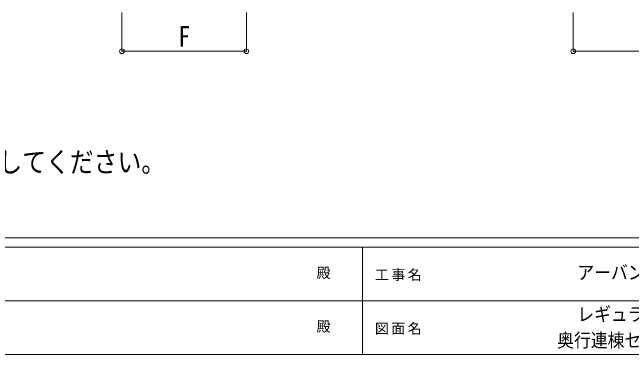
# Model space of a CAD drawing. Units: millimetres, scale not verified. Extents: x -23110 to 2444, y -5820 to 5820.
# Drawn here: x -8687 to -4708, y -5820 to -3621 of the extents above; entities that cross this region are included whole.
import ezdxf
from ezdxf.enums import TextEntityAlignment as Align

# ---------------------------------------------------------------- set-up
doc = ezdxf.new("R2010")
doc.units = ezdxf.units.MM
doc.header["$LTSCALE"] = 30
doc.header["$PDMODE"] = 32
doc.header["$PDSIZE"] = 30
doc.layers.add('0-6_OTH_LINE', color=6, linetype='Continuous', lineweight=9)
doc.layers.add('F-0_240', color=7, linetype='Continuous', lineweight=9)
doc.styles.add('ＭＳ ゴシック', font='')
doc.styles.get('ＭＳ ゴシック').set_extended_font_data('MS Gothic')

msp = doc.modelspace()

# ---------------------------------------------------------------- linework, layer by layer
at = {"layer": '0-6_OTH_LINE'}
for p, q in [((-7983.31, -3871.4), (-7983.31, -3621.42)), ((-7983.31, -3871.4), (-7983.31, -3621.42)), ((-7183.31, -3871.4), (-7183.31, -3621.42)), ((-7183.31, -3871.4), (-7183.31, -3621.42)), ((-5083.31, -3871.4), (-5083.31, -3621.42)), ((-5083.31, -3871.4), (-5083.31, -3621.42)), ((-7983.31, -3871.4), (-7183.31, -3871.4)), ((-7983.31, -3871.4), (-7183.31, -3871.4)), ((-5083.31, -3871.4), (-4283.31, -3871.4)), ((-5083.31, -3871.4), (-4283.31, -3871.4))]:
    msp.add_line(p, q, dxfattribs=at)
for p in [(-7983.31, -3871.4), (-7183.31, -3871.4), (-5083.31, -3871.4)]:
    msp.add_point(p, dxfattribs=at)
at = {"layer": 'F-0_240', "color": 5}
for p, q in [((-14419.99, -5070), (2020.01, -5070)), ((-14419.99, -5130), (-646.75, -5130)), ((-6436.75, -5130), (-6436.75, -5820)), ((-9436.75, -5475), (-3286.75, -5475)), ((-14419.99, -5820), (2020.01, -5820))]:
    msp.add_line(p, q, dxfattribs=at)

# ---------------------------------------------------------------- texts
at = {"layer": '0-6_OTH_LINE', "color": 7, "style": 'ＭＳ ゴシック', "width": 0.85}
for s, p in [('F', (-7620.81, -3881.4)), ('F', (-7620.81, -3881.4)), ('・ロング柱:2500（超ロング柱:2800)の場合、H2,H3に300(600）足した寸法にしてください。', (-14052.25, -4688.26))]:
    msp.add_text(s, height=132, dxfattribs=at).set_placement(p, align=Align.BOTTOM_LEFT)
at = {"layer": 'F-0_240', "style": 'ＭＳ ゴシック', "width": 0.9}
for s, p in [('アーバンルーフⅡ', (-5056.75, -5362.5)), ('レギュラータイプ', (-5056.75, -5630.88)), ('奥行連棟セット(2台用)', (-5186.3, -5798.5))]:
    msp.add_text(s, height=87.98, dxfattribs=at).set_placement(p, align=Align.BOTTOM_LEFT)
at = {"layer": 'F-0_240', "style": 'ＭＳ ゴシック'}
for p in [(-6732.46, -5347.5), (-6732.46, -5692.5)]:
    msp.add_text('殿', height=65.98, dxfattribs=at).set_placement(p, align=Align.BOTTOM_LEFT)
at = {"layer": 'F-0_240', "char_height": 65.98, "attachment_point": 7, "style": 'ＭＳ ゴシック'}
for s, insert in [('\\T1.17;工事名', (-6357.64, -5347.5)), ('\\T1.17;図面名', (-6357.64, -5692.5))]:
    msp.add_mtext(s, dxfattribs=dict(at, insert=insert))

doc.saveas('drawing.dxf')
